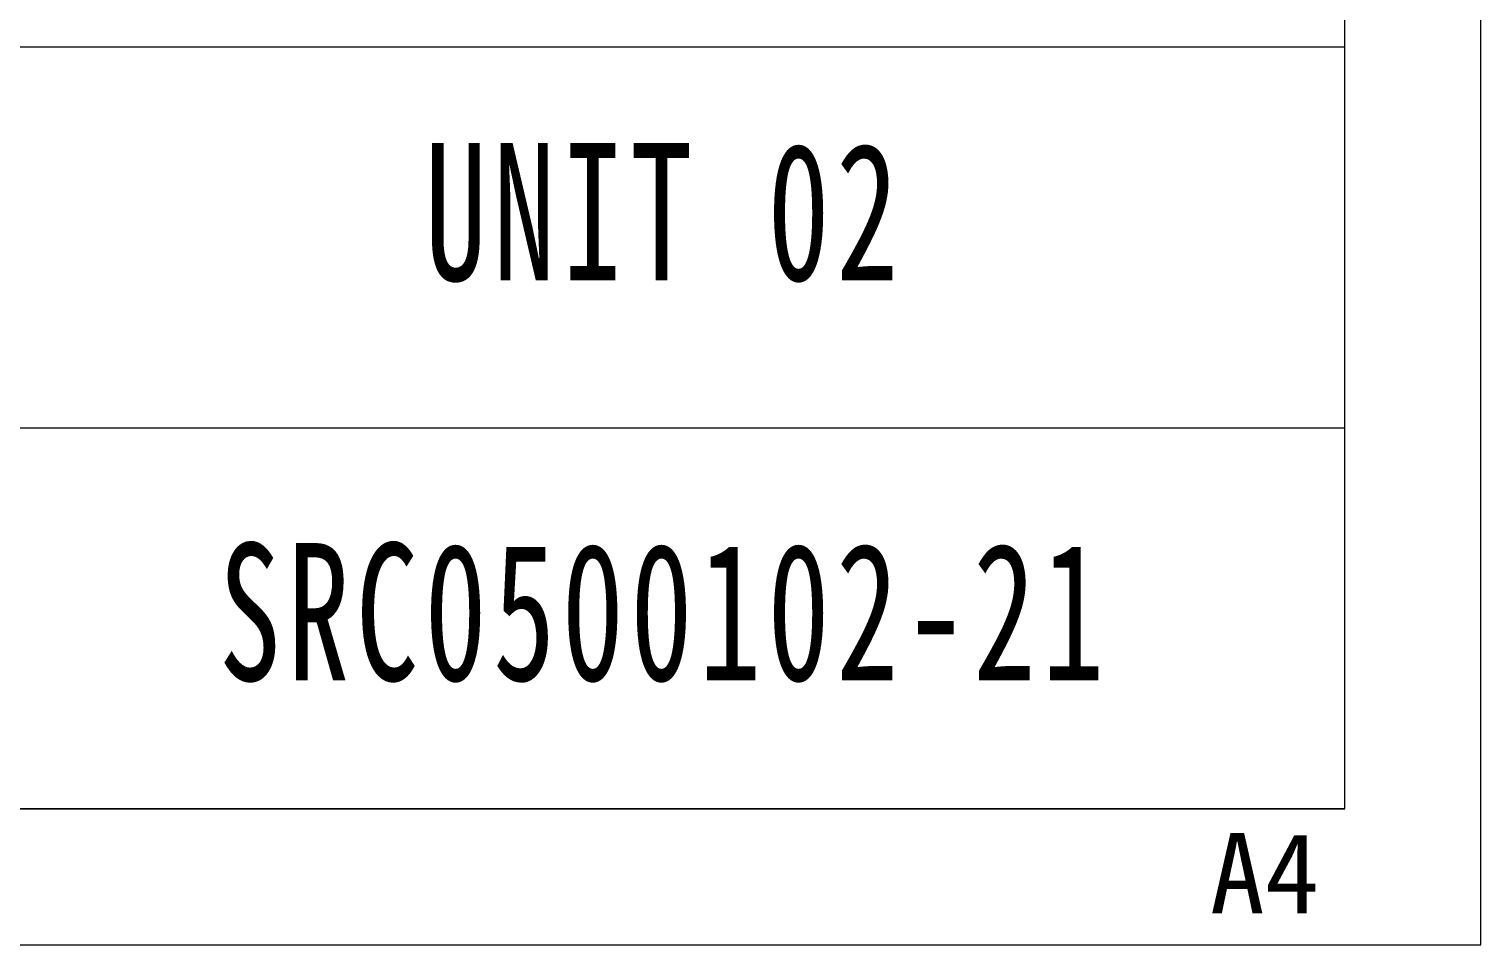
# Model space of a CAD drawing. Header units: millimetres. Extents: x -15766 to 80009, y -9701 to 15159.
# Drawn here: x 5548.8 to 5602.1, y 13253.7 to 13287.4 of the extents above; entities that cross this region are included whole.
import ezdxf

# ---------------------------------------------------------------- set-up
doc = ezdxf.new("R2010")
doc.units = ezdxf.units.MM
for name, color, linetype, lineweight in [('AM_VIS', 7, 'Continuous', 18), ('CDRAFT0', 7, 'Continuous', 18), ('title_frame', 7, 'Continuous', 18), ('尺寸线层', 3, 'Continuous', 18), ('粗实线层_1', 7, 'Continuous', 15)]:
    doc.layers.add(name, color=color, linetype=linetype, lineweight=lineweight)
doc.styles.add('STYLE1', font='')
doc.styles.add('标准', font='', dxfattribs={"width": 0.667})
doc.styles.get('STYLE1').set_extended_font_data('宋体')
doc.styles.get('标准').set_extended_font_data('宋体')

# ---------------------------------------------------------------- blocks, each defined once
blk = doc.blocks.new('*X615')
at = {"layer": 'CDRAFT0'}
blk.add_lwpolyline([(0, 0), (210, 0), (210, 297), (0, 297), (0, 0)], dxfattribs=at)
at = {"layer": '粗实线层_1'}
for p, q in [((205, 5), (205, 292)), ((25, 5), (205, 5))]:
    blk.add_line(p, q, dxfattribs=at)

msp = doc.modelspace()

# ---------------------------------------------------------------- linework, layer by layer
at = {"layer": '粗实线层_1'}
for p, q in [((5597.12964, 13258.73384), (5597.12964, 13314.73384)), ((5597.12964, 13286.73384), (5547.12964, 13286.73384)), ((5597.12964, 13272.73384), (5547.12964, 13272.73384)), ((5597.12964, 13258.73384), (5417.12964, 13258.73384))]:
    msp.add_line(p, q, dxfattribs=at)

# ---------------------------------------------------------------- block references
at = {"layer": 'AM_VIS'}
msp.add_blockref('*X615', (5392.12964, 13253.73384), dxfattribs=at)

# ---------------------------------------------------------------- texts
at = {"layer": 'title_frame', "color": 3, "insert": (5592.1693, 13254.89602), "char_height": 2.958904, "width": 6.0410959, "attachment_point": 7, "style": 'STYLE1'}
msp.add_mtext('A4', dxfattribs=at)
at = {"layer": '尺寸线层', "char_height": 5.0503058, "attachment_point": 5, "line_spacing_factor": 1.15057, "style": '标准'}
for s, insert, width in [('{\\T1.1;UNIT 02}', (5572.12964, 13280.64754), 29.4580043), ('{\\T1.1;SRC0500102-21}', (5572.12964, 13265.94156), 29.3737905)]:
    msp.add_mtext(s, dxfattribs=dict(at, insert=insert, width=width))

doc.saveas('drawing.dxf')
